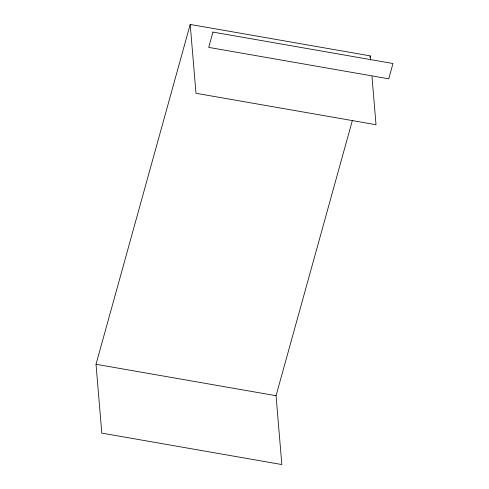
<?xml version="1.0" encoding="UTF-8"?>
<svg xmlns="http://www.w3.org/2000/svg" width="489" height="489" viewBox="0 0 489 489"><rect width="100%" height="100%" fill="white"/><g stroke="black" fill="none" stroke-linecap="round" stroke-linejoin="round"><path stroke-width="0.73" d="M352.41 120.325L276.053 395.711L281.835 464.55L101.804 433.12L96.021 364.281L190.203 24.45L370.234 55.88L370.583 60M369.837 57.329L370.234 55.88M96.021 364.281L276.053 395.711M371.976 76.504L376.017 124.719L195.985 93.289L190.203 24.45M212.947 32.085L208.705 47.384L388.737 78.815L392.979 63.515L212.947 32.085"/></g></svg>
